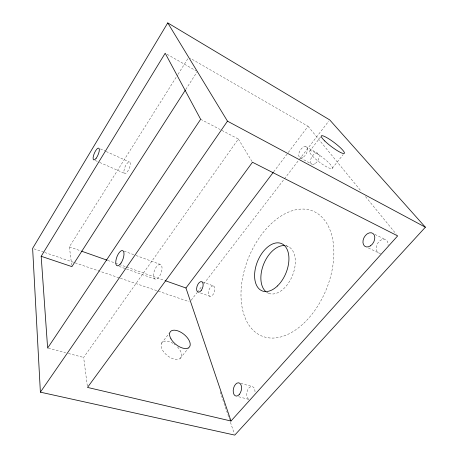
<?xml version="1.0" encoding="UTF-8"?>
<svg xmlns="http://www.w3.org/2000/svg" width="458" height="458" viewBox="0 0 458 458"><rect width="100%" height="100%" fill="white"/><g stroke="black" fill="none" stroke-linecap="round" stroke-linejoin="round"><path stroke-width="0.34" stroke-dasharray="2.29 1.72" d="M71.729 265.211L69.358 246.862L177.652 74.906M178.03 74.299L188.707 57.342M185.742 89.516L197.318 71.505M87.323 386.02L83.637 357.452L238.366 139.043L220.767 129.826M273.666 171.842L287.853 153.052M288.282 152.485L308.062 126.293L189.944 58.057M191.181 300.236L196.843 292.862M197.278 292.296L202.07 286.055M203.81 283.788L283.96 179.439M284.395 178.866L298.765 160.151M299.206 159.584L328.821 121.021M161.508 343.282L169.546 332.857M309.494 151.392L320.812 136.713M180.206 358.414L188.45 348.103M332.01 168.578A14.25 2.828 37.3 0 0 318.058 154.277A14.25 2.828 37.3 0 0 312.785 156.378A14.25 2.828 37.3 0 0 332.01 168.578L343.185 154.609M238.675 396.748L248.814 399.393M48.319 348.275L65.631 352.775M68.402 353.496L83.637 357.452M240.731 383.375L252.129 386.506M33.978 248.831L44.1 252.278M44.775 252.507L74.471 262.623M75.141 262.852L119.687 278.029M120.362 278.258L189.194 301.707M118.96 266.396L154.987 279.042M200.535 293L209.684 296.229M69.358 246.862L80.814 250.904M107.773 260.413L118.553 264.22M119.229 264.455L125.967 266.837M126.643 267.071L164.382 280.388M202.459 281.933L213.52 285.964A5.485 2.931 -70.5 0 1 213.022 294.637A5.485 2.931 -70.5 0 1 208.321 292.719A5.485 2.931 -70.5 0 1 213.52 285.964M124.055 251.11L135.322 255.243M135.986 255.484L160.518 264.478A7.792 3.555 -70 0 1 159.269 276.603A7.792 3.555 -70 0 1 153.573 274.245A7.792 3.555 -70 0 1 160.518 264.478M266.442 292.462L269.647 293.67M285.506 245.454L289.279 247.102M95.201 160.489L99.077 162.184M99.718 162.464L124.891 173.485M100.434 148.947L105.569 151.26M106.21 151.546L129.328 161.955M368.404 248.013L379.224 253.154M374.925 234.427L385.041 239.437M200.65 119.292L220.138 129.494M300.316 157.924L312.121 164.279M305.801 146.64L317.56 153.155M167.038 54.284L196.081 70.801M308.062 126.293L361.007 191.055M365.53 196.591L396.302 234.233M238.366 139.043L252.1 161.634M220.184 391.836L229.527 419.551M230.443 422.259L234.313 433.749M380.667 253.354A7.494 5.393 -60.6 0 1 376.367 246.696A7.494 5.393 -60.6 0 1 383.312 239.294A7.494 5.393 -60.6 0 1 388.075 245.459M248.499 399.153A6.664 4.07 -77.6 0 1 248.946 387.932A6.664 4.07 -77.6 0 1 255.06 391.985M177.509 346.952A12.103 6.641 39.1 0 1 176.605 359.473A12.103 6.641 39.1 0 1 161.159 346.632A12.103 6.641 39.1 0 1 173.714 343.792M174.217 344.135A12.103 6.641 39.1 0 1 175.219 344.874M286.164 245.786A25.39 15.492 -67.9 0 1 292.462 275.584A25.39 15.492 -67.9 0 1 267.163 292.605M127.238 171.956A6.212 2.267 -66.6 0 0 129.866 162.206A6.212 2.267 -66.6 0 0 124.278 169.008A6.212 2.267 -66.6 0 0 127.238 171.956M315.436 163.432A6.223 3.595 -59.8 0 0 318.373 153.625A6.223 3.595 -59.8 0 0 310.799 159.126A6.223 3.595 -59.8 0 0 315.436 163.432M303.74 323.308A67.509 41.964 -67.9 0 0 316.953 213.136A67.509 41.964 -67.9 0 0 241.612 284.281A67.509 41.964 -67.9 0 0 303.74 323.308M303.597 157.025A6.303 3.527 -60.2 0 0 306.602 147.104A6.303 3.527 -60.2 0 0 299.068 152.749A6.303 3.527 -60.2 0 0 303.597 157.025"/><path stroke-width="0.69" d="M167.76 22.9L32.627 248.373L40.384 392.163L234.771 435.1L425.373 227.214L329.691 119.887L167.76 22.9L227.477 121.158L425.373 227.214M41.18 256.285L165.189 53.231L200.65 119.292L47.626 348.097L41.18 256.285L71.912 266.625L185.353 90.117M40.384 392.163L227.477 121.158M230.992 421.028L87.501 387.416L252.472 162.246L397.659 235.893L230.992 421.028L185.948 287.996L273.231 172.414M81.49 251.144L107.098 260.178M165.057 280.628L185.948 287.996M265.6 291.425A25.39 15.492 -67.9 0 1 263.923 263.533A25.39 15.492 -67.9 0 1 284.819 245.58M96.14 158.262A6.389 2.032 -66.8 0 0 98.985 148.306A6.389 2.032 -66.8 0 0 93.552 155.439A6.389 2.032 -66.8 0 0 96.14 158.262M324.762 140.967A14.421 2.456 37.1 0 0 344.078 153.493A14.421 2.456 37.1 0 0 329.668 139.375A14.421 2.456 37.1 0 0 324.762 140.967M170.971 338.857A12.229 6.464 38.9 0 0 188.879 347.565A12.229 6.464 38.9 0 0 179.794 331.678A12.229 6.464 38.9 0 0 170.971 338.857M121.038 263.035A8.072 3.24 -69.7 0 0 122.727 250.623A8.072 3.24 -69.7 0 0 115.857 260.86A8.072 3.24 -69.7 0 0 121.038 263.035M201.222 290.435A5.548 2.868 -70.4 0 0 201.812 281.699A5.548 2.868 -70.4 0 0 196.619 288.557A5.548 2.868 -70.4 0 0 201.222 290.435M370.482 245.849A7.609 5.33 -61.1 0 0 373.007 233.488A7.609 5.33 -61.1 0 0 363.108 240.21A7.609 5.33 -61.1 0 0 370.482 245.849M239.236 394.544A6.756 4.002 -77.1 0 0 239.7 383.203A6.756 4.002 -77.1 0 0 233.202 390.565A6.756 4.002 -77.1 0 0 239.236 394.544M277.422 285.987A25.562 15.354 -67.9 0 0 282.992 244.36A25.562 15.354 -67.9 0 0 254.894 271.256A25.562 15.354 -67.9 0 0 277.422 285.987"/></g></svg>
